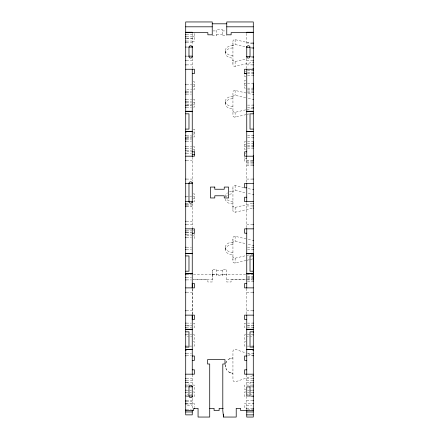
<?xml version="1.0" encoding="UTF-8"?>
<svg xmlns="http://www.w3.org/2000/svg" width="439" height="439" viewBox="0 0 439 439"><rect width="100%" height="100%" fill="white"/><g stroke="black" fill="none" stroke-linecap="round" stroke-linejoin="round"><path stroke-width="0.33" stroke-dasharray="2.19 1.65" d="M192.249 314.379L192.249 288.61M212.235 274.935L212.235 279.555L193.5 279.555M212.235 274.693L212.235 270.078M232.944 259.965L232.944 259.153M232.944 257.534L232.944 256.727A2.179 1.46 0 0 0 235.123 258.181L246.087 255.613M232.944 241.812L232.944 242.624A2.179 1.46 0 0 1 235.123 241.165L246.087 243.733M232.944 240.193L232.944 239.381M232.944 209.178L232.944 208.366M232.944 206.747L232.944 205.935A2.179 1.46 0 0 0 235.123 207.395L252.666 203.284M232.944 191.025L232.944 191.832A2.179 1.46 0 0 1 235.123 190.372L246.087 192.94M232.944 189.401L232.944 188.594M232.944 63.309L232.944 62.497M232.944 60.878L232.944 60.066A2.179 1.46 0 0 0 235.123 61.526L247.184 58.7M232.944 45.157L232.944 45.963A2.179 1.46 0 0 1 235.123 44.504L246.087 47.072M232.944 43.532L232.944 42.726M246.751 409.395L246.751 407.968L244.572 407.968L244.572 403.606L252.634 403.606M246.751 161.069L246.751 160.663M246.751 159.851L246.751 159.45M246.751 158.638L246.751 158.232M246.751 157.425L246.751 157.019M225.344 364.897L225.608 367.679L226.557 369.759M225.608 363.481L226.557 361.407M228.768 359.195L230.843 358.246L232.944 357.95A7.628 7.628 0 0 0 225.311 365.583A7.628 7.628 0 0 0 232.944 373.21L230.135 372.673L228.768 371.965M252.666 375.789L235.123 381.93A2.179 2.179 0 0 1 232.944 379.751L232.944 351.409A2.179 2.179 0 0 1 235.123 349.23L246.087 353.071M251.569 57.674L252.666 57.416M252.666 43.752L235.123 39.647A2.179 1.46 0 0 0 232.944 41.107L232.944 64.928A2.179 1.46 0 0 0 235.123 66.388L252.666 62.278M232.944 110.853A2.179 1.46 0 0 0 235.123 112.313L246.087 109.745M247.184 109.492L252.666 108.208M246.087 93.002L235.123 90.434A2.179 1.46 0 0 0 232.944 91.894L232.944 115.715A2.179 1.46 0 0 0 235.123 117.175L246.087 114.606M247.184 114.349L249.379 113.838M243.892 187.568L235.123 185.516A2.179 1.46 0 0 0 232.944 186.976L232.944 210.797A2.179 1.46 0 0 0 235.123 212.256L252.666 208.146M247.184 255.361L252.666 254.077M246.087 238.871L235.123 236.303A2.179 1.46 0 0 0 232.944 237.762L232.944 261.584A2.179 1.46 0 0 0 235.123 263.043L246.087 260.475M247.184 260.217L249.379 259.707M250.471 259.449L252.666 258.933M250.839 382.534L250.021 382.561L250.021 386.43M213.052 30.922L216.592 30.922M222.408 30.922L225.948 30.922M216.592 34.324L222.408 34.324M186.526 34.566L192.249 34.566M212.235 35.784L216.592 35.784L216.592 29.462L222.408 29.462L222.408 35.784L226.765 35.784M192.249 36.371L194.428 36.371M186.526 36.508L192.249 36.508M186.526 38.133L192.249 38.133M186.8 38.314L194.428 38.314M186.526 41.046L192.249 41.046M192.249 41.233L194.428 41.233L194.428 33.452M186.526 42.693L192.249 42.693M246.751 42.989L252.474 42.989M186.366 47.055L188.326 47.055M250.839 47.352L252.474 47.352M186.526 56.137L187.755 56.137M250.839 56.433L252.474 56.433M186.526 60.5L192.249 60.5M246.751 60.791L252.474 60.791M186.526 64.89L192.249 64.89M246.751 64.89L252.474 64.89M247.569 70.63L252.474 70.63M245.253 71.606L245.796 71.606M247.569 72.248L252.474 72.248M247.569 73.549L252.474 73.549M247.569 75.168L252.474 75.168M245.796 76.463L244.572 76.463L244.572 74.641M245.796 80.353L244.572 80.353L244.572 88.135L245.796 88.135M193.204 81.791L194.428 81.791L194.428 89.567L193.341 89.567M244.572 83.273L245.796 83.273M247.569 83.273L252.474 83.273M186.526 84.705L191.706 84.705M193.341 84.705L194.428 84.705M244.572 85.215L245.796 85.215M193.204 86.648L194.428 86.648M247.569 88.135L252.474 88.135M186.8 89.567L191.706 89.567M247.569 89.754L252.474 89.754M247.569 91.049L252.474 91.049M186.526 91.186L191.431 91.186M186.526 92.486L191.431 92.486M247.569 92.673L252.474 92.673M186.526 94.105L191.431 94.105M186.526 99.296L191.706 99.296M193.341 99.296L194.428 99.296L194.428 107.072L193.204 107.072M186.526 101.239L191.431 101.239M193.204 102.21L194.428 102.21M186.526 102.858L191.431 102.858M186.8 104.153L191.706 104.153M193.341 104.153L194.428 104.153M186.526 105.113L191.431 105.113M247.569 105.113L252.474 105.113M186.526 105.772L191.431 105.772M186.526 107.292L191.431 107.292M247.569 107.292L252.474 107.292M193.204 129.176L194.428 129.176L194.428 136.952L193.341 136.952M193.341 132.09L194.428 132.09M193.204 134.032L194.428 134.032M186.526 135.635L191.431 135.635M247.569 135.635L252.474 135.635M186.8 136.952L191.706 136.952M186.526 137.813L191.431 137.813M247.569 137.813L252.474 137.813M186.526 138.57L191.431 138.57M186.526 139.871L191.431 139.871M186.526 141.49L191.431 141.49M245.796 141.621L244.572 141.621L244.572 149.397L245.796 149.397M247.569 141.621L252.474 141.621M247.569 143.564L252.474 143.564M244.572 144.541L245.796 144.541M247.569 145.183L252.474 145.183M244.572 146.483L245.796 146.483M247.569 146.483L252.474 146.483M186.526 146.681L191.706 146.681M193.341 146.681L194.428 146.681L194.428 150.934M247.569 148.102L252.474 148.102M186.526 148.623L191.431 148.623M193.204 149.595L194.428 149.595M186.526 150.242L191.431 150.242M186.8 151.537L191.706 151.537M186.526 153.162L191.431 153.162M245.253 153.293L245.796 153.293M244.572 158.15L246.751 158.15M186.526 160.537L192.249 160.537M246.751 160.537L252.474 160.537M252.474 161.069L244.572 161.069L244.572 156.816M246.751 162.688L252.474 162.688M246.751 163.983L252.474 163.983M246.751 165.607L252.474 165.607M186.526 179.068L192.249 179.068M246.751 179.068L252.474 179.068M193.204 193.901L194.428 193.901L194.428 201.677L193.341 201.677M186.526 196.82L188.435 196.82M189.796 196.82L191.706 196.82M193.341 196.82L194.428 196.82M193.204 198.763L194.428 198.763M186.526 203.301L188.161 203.301M186.526 204.596L192.249 204.596M186.526 205.957L192.249 205.957M246.751 205.957L252.474 205.957M186.526 206.215L192.249 206.215M186.526 221.218L192.249 221.218M186.526 224.483L192.249 224.483M246.751 224.483L252.474 224.483M186.526 230.854L191.706 230.859M193.341 230.859L193.884 230.859M186.526 232.116L191.706 232.116M186.526 232.796L191.431 232.796M193.204 233.773L194.428 233.773L194.428 238.635L193.204 238.635M186.526 234.415L191.431 234.415M186.8 235.716L191.706 235.716M193.341 235.716L194.428 235.716M186.526 237.334L191.431 237.334M186.526 247.212L191.431 247.212M247.569 247.212L252.474 247.212M186.526 249.39L191.431 249.39M247.569 249.39L252.474 249.39M216.592 270.808L222.408 270.808M212.235 274.205L216.592 274.205M222.408 274.205L226.765 274.205M186.526 274.688L191.431 274.688M193.5 274.693L246.658 274.693M247.212 274.693L252.474 274.715M247.569 276.663L252.474 276.663M186.526 277.728L191.431 277.728M247.569 277.728L252.474 277.728M247.569 278.282L252.474 278.282M226.765 279.555L246.658 279.555M247.212 279.555L251.629 279.555M193.226 279.791L207.877 279.791L207.877 281.97L212.235 281.97L212.235 269.348L216.592 269.348L216.592 275.665L222.408 275.665L222.408 269.348L226.765 269.348L226.711 281.97L231.073 281.97L231.073 279.791L245.769 279.791M186.526 279.912L191.431 279.912M247.569 279.912L252.474 279.912M247.569 281.196L252.474 281.196M186.526 292.248L192.249 292.248M246.751 292.248L252.474 292.248M186.526 310.774L192.249 310.774M246.751 310.774L252.474 310.774M186.526 323.109L191.431 323.109M247.569 323.109L252.474 323.109M193.204 323.197L194.428 323.197L194.428 327.554L193.204 327.554M245.796 323.197L244.572 323.197L244.572 327.554L245.796 327.554M186.526 325.294L191.431 325.294M247.569 325.294L252.474 325.294M187.343 325.919L191.706 325.919M247.294 325.919L251.657 325.919M186.366 327.554L191.596 327.554M247.404 327.554L252.634 327.554M186.366 334.82L191.706 334.82M193.204 334.82L194.428 334.82L194.428 339.182L193.204 339.182M245.796 334.82L244.572 334.82L244.572 339.182L245.796 339.182M247.294 334.82L252.634 334.82M187.343 336.455L188.435 336.455M190.614 336.455L191.706 336.455M247.294 336.455L248.386 336.455M250.565 336.455L251.657 336.455M193.204 341.723L194.428 341.723L194.428 346.086L193.341 346.086M245.796 341.723L244.572 341.723L244.572 346.086L245.659 346.086M186.526 346.086L188.435 346.086M189.796 346.086L191.706 346.086M247.294 346.086L249.204 346.086M250.565 346.086L252.474 346.086M186.526 353.631L191.431 353.631M247.569 353.631L252.474 353.631M186.526 355.809L191.431 355.809M247.569 355.809L252.474 355.809M186.526 378.539L192.249 378.539M246.751 378.539L252.474 378.539M186.526 380.728L192.249 380.728M246.751 380.717L252.474 380.717M186.526 382.534L192.249 382.534M246.751 382.534L252.474 382.534M186.526 385.085L188.979 385.085M192.798 385.085L194.428 385.085L194.428 389.448L193.204 389.448M252.474 385.074L244.572 385.085L244.572 389.448L245.796 389.448M186.366 386.896L188.326 386.896M250.674 386.896L252.634 386.896M186.366 390.161L188.979 390.161M189.796 390.161L191.431 390.161M247.569 390.161L249.204 390.161M250.021 390.161L252.634 390.161M193.204 391.978L194.428 391.978L194.428 396.34L193.204 396.34M245.796 391.978L244.572 391.978L244.572 396.34L245.796 396.34M186.526 392.345L188.161 392.345M189.796 392.345L191.431 392.345M247.569 392.345L249.204 392.345M250.839 392.345L252.474 392.345M187.343 394.705L188.435 394.705M190.614 394.705L191.706 394.705M247.294 394.705L248.386 394.705M250.565 394.705L251.657 394.705M186.526 395.978L187.755 395.978M250.839 395.978L252.474 395.978M186.366 396.34L187.892 396.34M250.565 396.34L253.292 396.34M186.526 400.335L192.249 400.335M246.751 400.335L252.474 400.335M186.526 401.789L192.249 401.789M185.708 403.606L194.428 403.606L194.428 407.151M186.526 403.968L192.249 403.968M187.343 405.241L192.249 405.241M246.751 405.241L251.657 405.241M246.751 408.33L252.474 408.33M186.526 409.889L191.431 409.889M247.569 409.889L252.474 409.889M186.366 382.539L188.979 382.561L188.979 384.668M251.569 48.356L252.666 48.614M248.282 93.512L252.666 94.544M232.944 96.75A2.179 1.46 0 0 1 235.123 95.296L246.087 97.864M248.282 98.374L252.666 99.401M248.282 188.594L252.666 189.621M248.282 193.456L252.666 194.482M248.282 239.387L252.666 240.413M248.282 244.243L252.666 245.269M230.135 372.673L230.843 372.914M248.282 353.834L252.666 355.37M246.751 33.441L246.751 44.899M246.751 58.612L246.751 68.703M246.751 156.937L246.751 182.86M246.751 202.401L246.751 228.017M246.751 288.61L246.751 314.379M246.751 374.719L246.751 386.347M246.751 396.34L246.751 409.422M235.123 39.647L235.123 44.504M235.123 61.526L235.123 66.388M235.123 90.434L235.123 95.296M235.123 112.313L235.123 117.175M235.123 185.516L235.123 190.372M235.123 207.395L235.123 212.256M235.123 236.303L235.123 241.165M235.123 258.181L235.123 263.043M232.944 45.48A7.628 5.103 0 0 0 225.311 50.584L225.311 53.015A7.628 5.103 0 0 0 232.944 58.124M232.944 96.267A7.628 5.103 0 0 0 225.311 101.376L225.311 103.802A7.628 5.103 0 0 0 232.944 108.91M232.944 242.136A7.628 5.103 0 0 0 225.311 247.245L225.311 249.676A7.628 5.103 0 0 0 232.944 254.779M192.249 33.545L192.249 45.222M192.249 58.59L192.249 68.731M192.249 157.228L192.249 181.164M192.249 203.504L192.249 227.753M192.249 288.703L192.249 314.319M192.249 374.719L192.249 384.712M192.249 398.321L192.249 409.285M232.944 252.348A7.628 5.103 0 0 1 225.311 247.245M232.944 201.561A7.628 5.103 0 0 1 226.167 198.801M225.344 196.913A7.628 5.103 0 0 1 227.55 192.847M229.438 191.92A7.628 5.103 0 0 1 232.944 191.349M232.944 106.479A7.628 5.103 0 0 1 225.311 101.376M232.944 55.693A7.628 5.103 0 0 1 225.311 50.584M225.311 53.015A7.628 5.103 0 0 1 232.944 47.911M225.311 103.802A7.628 5.103 0 0 1 232.944 98.698M225.311 249.676A7.628 5.103 0 0 1 232.944 244.567M232.944 203.992A7.628 5.103 0 0 1 225.344 198.428M225.849 197.007A7.628 5.103 0 0 1 227.55 195.273M229.438 194.351A7.628 5.103 0 0 1 232.944 193.78"/><path stroke-width="0.66" d="M192.249 319.806L192.249 315.059M192.249 287.929L192.249 283.182M246.751 410.509L246.751 410.191M246.751 73.95L246.751 73.549L244.572 73.549M253.292 403.754L252.88 403.606M253.292 396.796L253.292 396.34L252.88 396.34M253.292 334.968L252.88 334.82M253.292 332.553L253.292 332.098M253.292 279.555L253.292 254.016A2.184 1.46 0 0 0 253.094 254.022M253.292 160.663L253.292 161.069L252.88 161.069M253.292 159.851L253.292 159.45M253.292 158.638L253.292 158.232M253.292 157.425L253.292 157.019M253.292 155.296L253.292 156.207L244.572 156.18L244.572 151.817L246.751 151.817M253.292 146.077L253.292 146.483L252.88 146.483M253.292 145.265L253.292 144.859M253.292 144.052L253.292 143.646M253.292 142.834L253.292 142.434M253.292 88.541L253.292 88.135L252.88 88.135M253.292 87.323L253.292 86.917M253.292 86.11L253.292 85.704M253.292 84.892L253.292 84.491M253.292 83.679L253.292 83.273L252.88 83.273M192.244 201.742L185.708 201.594M212.235 23.805L226.765 23.805M185.708 26.812L212.235 26.812M226.765 26.812L253.292 26.812M185.708 32.239L192.249 32.239L192.249 32.892M253.292 32.239L246.751 32.239L246.751 32.909M185.708 32.634L207.872 32.634L207.872 34.813L212.235 34.813L212.235 21.95L185.708 21.95L185.708 414.871L192.249 414.871L192.249 410.103M253.292 32.634L231.128 32.634L231.128 34.813L226.765 34.813L226.765 21.95L253.292 21.95L253.292 417.05L246.751 417.05L246.751 410.235M185.708 34.566L186.12 34.566M185.708 36.508L186.12 36.508M185.708 38.133L186.12 38.133M185.708 41.046L186.12 41.046M185.708 42.693L186.12 42.693M252.88 42.989L253.292 42.989M185.708 47.055L186.12 47.055M192.249 47.055L188.979 47.055L188.979 56.433A1.635 1.635 0 0 0 190.614 58.069A1.635 1.635 0 0 0 192.249 56.433M250.021 47.352L246.751 47.352A1.635 1.635 0 0 1 248.386 45.716A1.635 1.635 0 0 1 250.021 47.352L250.021 56.433A1.635 1.635 0 0 1 248.386 58.069A1.635 1.635 0 0 1 246.751 56.433L250.021 56.433M252.88 47.352L253.292 47.352M185.708 56.137L186.12 56.137M188.572 56.137L192.249 56.137M252.88 56.433L253.292 56.433M185.708 60.5L186.12 60.5M252.88 60.791L253.292 60.791M185.708 64.89L186.12 64.89M252.88 64.89L253.292 64.89M252.88 68.687L253.292 68.687M185.708 69.247L194.428 69.247L194.428 73.609L192.249 73.609M253.292 69.247L244.572 69.247L244.572 73.911M252.88 70.63L253.292 70.63M252.88 72.248L253.292 72.248M252.88 73.549L253.292 73.549M244.572 73.609L246.751 73.609M252.88 75.168L253.292 75.168M185.708 84.705L186.12 84.705M252.88 89.754L253.292 89.754M252.88 91.049L253.292 91.049M185.708 91.186L186.12 91.186M185.708 92.486L186.12 92.486M252.88 92.673L253.292 92.673M185.708 94.105L186.12 94.105M185.708 99.296L186.12 99.296M185.708 101.239L186.12 101.239M185.708 102.858L186.12 102.858M185.708 105.113L186.12 105.113M252.88 105.113L253.292 105.113M185.708 105.772L186.12 105.772M185.708 107.292L186.12 107.292M252.88 107.292L253.292 107.292M185.708 111.254L192.249 111.254M246.751 111.254L253.292 111.254M185.708 111.347L192.249 111.347M246.751 111.347L253.292 111.347M185.708 113.833L188.979 113.833L188.979 129.093L185.708 129.093M253.292 113.833L250.021 113.833L250.021 129.093L253.292 129.093M185.708 131.585L192.249 131.585M246.751 131.585L253.292 131.585M185.708 131.673L192.249 131.673M246.751 131.673L253.292 131.673M185.708 132.09L186.12 132.09M185.708 135.635L186.12 135.635M252.88 135.635L253.292 135.635M185.708 137.813L186.12 137.813M252.88 137.813L253.292 137.813M185.708 138.57L186.12 138.57M185.708 139.871L186.12 139.871M185.708 141.49L186.12 141.49M252.88 141.621L253.292 141.621M252.88 143.564L253.292 143.564M252.88 145.183L253.292 145.183M185.708 146.681L186.12 146.681M252.88 148.102L253.292 148.102M185.708 148.623L186.12 148.623M185.708 150.242L186.12 150.242M192.249 151.817L194.428 151.817M185.708 153.162L186.12 153.162M192.249 154.457L194.428 154.457M185.708 156.18L194.428 156.18L194.428 151.724M185.708 160.537L186.12 160.537M252.88 160.537L253.292 160.537M252.88 162.688L253.292 162.688M252.88 163.983L253.292 163.983M252.88 165.607L253.292 165.607M185.708 179.068L186.12 179.068M252.88 179.068L253.292 179.068M185.708 183.431L192.244 183.282M253.292 183.431L244.572 183.431L244.572 187.788L246.751 187.788M185.708 196.82L186.12 196.82M246.751 197.237L244.572 197.237L244.572 201.594L253.292 201.594M185.708 203.301L186.12 203.301M185.708 204.596L186.12 204.596M185.708 205.957L186.12 205.957M252.88 205.957L253.292 205.957M185.708 206.215L186.12 206.215M185.708 221.218L186.12 221.218M185.708 224.483L186.12 224.483M252.88 224.483L253.292 224.483M185.708 228.845L194.428 228.845L194.428 233.202L192.249 233.202M253.292 228.845L244.572 228.845L244.572 233.202L246.751 233.202M185.708 230.854L186.12 230.854M185.708 232.116L186.12 232.116M185.708 232.796L186.12 232.796M185.708 234.415L186.12 234.415M185.708 237.334L186.12 237.334M185.708 247.212L186.12 247.212M252.88 247.212L253.292 247.212M185.708 249.39L186.12 249.39M252.88 249.39L253.292 249.39M185.708 253.352L192.249 253.352M246.751 253.352L253.292 253.352M185.708 253.44L192.249 253.44M246.751 253.44L253.292 253.44M185.708 255.932L188.979 255.932L188.979 271.192L185.708 271.192M253.292 255.932L250.021 255.932L250.021 271.192L253.292 271.192M185.708 273.678L192.249 273.678M246.751 273.678L253.292 273.678M185.708 273.771L192.249 273.771M246.751 273.771L253.292 273.771M185.708 274.688L186.12 274.688M252.88 274.715L253.292 274.715M252.88 276.663L253.292 276.663M185.708 277.728L186.12 277.728M252.88 277.728L253.292 277.728M252.88 278.282L253.292 278.282M185.708 279.912L186.12 279.912M252.88 279.912L253.292 279.912M252.88 281.196L253.292 281.196M192.249 283.528L194.428 283.528L194.428 287.885L185.708 287.885M246.751 283.528L244.572 283.528L244.572 287.885L253.292 287.885M185.708 292.248L186.12 292.248M252.88 292.248L253.292 292.248M185.708 310.774L186.12 310.774M252.88 310.774L253.292 310.774M185.708 315.136L194.428 315.136L194.428 319.493L192.249 319.493M253.292 315.136L244.572 315.136L244.572 319.493L246.751 319.493M185.708 323.109L186.12 323.109M252.88 323.109L253.292 323.109M185.708 325.294L186.12 325.294M252.88 325.294L253.292 325.294M185.708 327.554L186.12 327.554M252.88 327.554L253.292 327.554M185.708 329.25L192.249 329.25M246.751 329.25L253.292 329.25M185.708 329.343L192.249 329.343M246.751 329.343L253.292 329.343M185.708 331.835L188.979 331.835L188.979 347.09L185.708 347.09M253.292 331.835L250.021 331.835L250.021 347.09L253.292 347.09M185.708 334.82L186.12 334.82M185.708 346.086L186.12 346.086M252.88 346.086L253.292 346.086M185.708 349.581L192.249 349.581M246.751 349.581L253.292 349.581M185.708 349.669L192.249 349.669M246.751 349.669L253.292 349.669M185.708 350.443L186.12 350.443M252.88 350.443L253.292 350.443M185.708 353.631L186.12 353.631M252.88 353.631L253.292 353.631M185.708 355.809L186.12 355.809M252.88 355.809L253.292 355.809M192.249 356.013L194.428 356.013L194.428 360.37L192.249 360.37M246.751 356.013L244.572 356.013L244.572 360.37L246.751 360.37M192.249 369.819L194.428 369.819L194.428 374.176L185.708 374.176M246.751 369.819L244.572 369.819L244.572 374.176L253.292 374.176M185.708 378.539L186.12 378.539M252.88 378.539L253.292 378.539M185.708 380.728L186.12 380.728M252.88 380.717L253.292 380.717M185.708 382.534L186.12 382.534M252.88 382.534L253.292 382.534M185.708 385.085L186.12 385.085M252.88 385.074L253.292 385.074M185.708 386.896L186.12 386.896M192.249 396.247A1.218 1.218 0 0 1 192.062 396.894L191.212 397.52A2.014 2.014 0 0 1 190.169 397.558L189.171 396.894A1.218 1.218 0 0 1 188.979 396.247L188.979 386.896L192.244 386.748M252.88 386.896L253.292 386.896M185.708 390.161L186.12 390.161M252.88 390.161L253.292 390.161M185.708 392.345L186.12 392.345M252.88 392.345L253.292 392.345M185.708 395.978L186.12 395.978M188.572 395.978L192.249 395.978M252.88 395.978L253.292 395.978M185.708 400.335L186.12 400.335M252.88 400.335L253.292 400.335M185.708 401.789L186.12 401.789M185.708 403.606L186.12 403.606M185.708 403.968L186.12 403.968M209.721 408.33L214.084 408.33L214.084 410.509L219.138 410.509L219.138 408.33L223.226 408.33M252.88 408.33L253.292 408.33M185.708 409.889L186.12 409.889M252.88 409.889L253.292 409.889M185.708 410.509L193.703 410.509L193.703 408.33L198.066 408.33L198.066 417.05L209.721 417.05L209.721 364.002L207.543 364.002L207.543 359.645L224.982 359.645L224.982 364.002L222.803 364.002L222.803 410.509L223.495 417.05L236.215 417.05L236.215 408.33L240.572 408.33L240.572 410.509L253.292 410.509M185.708 411.963L192.249 411.963M246.751 411.963L253.292 411.963M246.751 414.871L253.292 414.871M246.751 46.26L246.751 57.251M246.751 69.247L246.751 156.509M246.751 183.156L246.751 201.731M246.751 228.571L246.751 288.16M246.751 314.862L246.751 374.412M223.495 414.191L223.495 417.05M194.428 408.034L194.428 408.33M192.249 46.238L192.249 57.229M192.249 69.247L192.249 156.674M192.249 182.339L192.249 202.686M192.249 228.499L192.249 288.16M192.249 314.862L192.249 374.418M192.249 386.079L192.249 397.065M253.094 375.707A2.184 2.184 0 0 1 253.292 375.702M253.292 355.464A2.184 2.184 0 0 1 253.094 355.453M253.094 258.878A2.184 1.46 0 0 1 253.292 258.873M253.292 240.473A2.179 1.46 0 0 1 253.089 240.468M253.292 245.335A2.179 1.46 0 0 1 253.089 245.324M253.094 203.23A2.184 1.46 0 0 1 253.292 203.224M253.094 208.091A2.184 1.46 0 0 1 253.292 208.086M253.292 189.686A2.179 1.46 0 0 1 253.089 189.675M253.292 194.543A2.179 1.46 0 0 1 253.089 194.537M253.094 108.153A2.184 1.46 0 0 1 253.292 108.142M253.094 113.01A2.184 1.46 0 0 1 253.292 113.004M253.292 94.605A2.179 1.46 0 0 1 253.089 94.599M253.292 99.461A2.179 1.46 0 0 1 253.089 99.455M253.094 57.361A2.184 1.46 0 0 1 253.292 57.355M253.094 62.223A2.184 1.46 0 0 1 253.292 62.217M253.292 43.812A2.179 1.46 0 0 1 253.089 43.807M253.292 48.674A2.179 1.46 0 0 1 253.089 48.669M188.979 386.896A1.635 1.635 0 0 1 190.614 385.261A1.635 1.635 0 0 1 192.249 386.896M188.979 47.352A1.635 1.635 0 0 1 190.614 45.716A1.635 1.635 0 0 1 192.249 47.352M192.249 201.594A1.635 1.635 0 0 1 190.614 203.23A1.635 1.635 0 0 1 188.979 201.594L188.979 183.431A1.635 1.635 0 0 1 190.614 181.795A1.635 1.635 0 0 1 192.249 183.431M214.792 187.063L210.435 187.063L210.435 197.962L214.792 197.962L214.792 195.783L224.241 195.783L224.241 197.962L228.598 197.962L228.598 187.063L224.241 187.063L224.241 189.242L214.792 189.242L214.792 187.063M250.021 386.896L246.751 386.896L246.751 395.978L250.021 395.978L250.021 386.896"/></g></svg>
